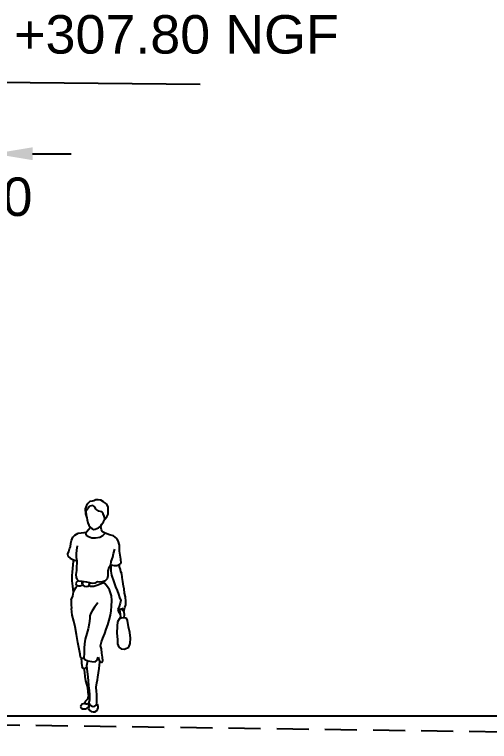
# Model space of a CAD drawing. Header units: millimetres. Extents: x 1514 to 1688, y 984 to 1013.
# Drawn here: x 1570.07 to 1573.77, y 1004.38 to 1010.05 of the extents above; entities that cross this region are included whole.
import ezdxf

# ---------------------------------------------------------------- set-up
doc = ezdxf.new("R2010")
doc.units = ezdxf.units.MM
doc.linetypes.add('CACHE', pattern=[0.375, 0.25, -0.125])
for name, color, linetype in [('Cotations', 1, 'Continuous'), ('Cotations2', 7, 'Continuous'), ('Limites', 7, 'Continuous'), ('PERSONE', 251, 'Continuous'), ('Retini', 8, 'Continuous')]:
    doc.layers.add(name, color=color, linetype=linetype)
doc.styles.get("Standard").update_dxf_attribs({"font": 'arial.ttf'})
doc.dimstyles.new('ISO-25', dxfattribs={"dimtxt": 2.5, "dimasz": 2.5, "dimexe": 1.25, "dimexo": 0.625, "dimtad": 1, "dimtxsty": 'Standard', "dimcen": 2.5, "dimadec": 0, "dimazin": 0, "dimtfac": 1, "dimtmove": 0, "dimatfit": 3, "dimfxl": 1, "dimarcsym": 0})

# ---------------------------------------------------------------- blocks, each defined once
blk = doc.blocks.new('WOMAN')
at = {"layer": 'Retini', "linetype": 'Continuous'}
for p, q in [((1.216, 3.381), (1.18, 3.35)), ((1.249, 3.388), (1.216, 3.381)), ((1.28, 3.392), (1.249, 3.388)), ((1.31, 3.407), (1.28, 3.392)), ((1.346, 3.409), (1.31, 3.407)), ((1.391, 3.402), (1.346, 3.409)), ((1.433, 3.376), (1.391, 3.402)), ((1.478, 3.345), (1.433, 3.376)), ((1.159, 3.319), (1.14, 3.266)), ((1.14, 3.266), (1.143, 3.185)), ((1.155, 3.236), (1.18, 3.272)), ((1.18, 3.35), (1.159, 3.319)), ((1.213, 3.305), (1.18, 3.272)), ((1.261, 3.317), (1.213, 3.305)), ((1.296, 3.296), (1.261, 3.317)), ((1.308, 3.258), (1.296, 3.296)), ((1.355, 3.227), (1.308, 3.258)), ((1.506, 3.296), (1.478, 3.345)), ((1.506, 3.241), (1.506, 3.296)), ((1.143, 3.185), (1.164, 3.121)), ((1.159, 3.154), (1.155, 3.236)), ((1.159, 3.154), (1.169, 3.088)), ((1.407, 3.215), (1.355, 3.227)), ((1.426, 3.187), (1.407, 3.215)), ((1.442, 3.147), (1.426, 3.187)), ((1.454, 3.097), (1.442, 3.147)), ((1.483, 3.137), (1.504, 3.18)), ((1.504, 3.18), (1.506, 3.241)), ((1.169, 3.088), (1.18, 3.043)), ((1.18, 3.043), (1.197, 3.003)), ((1.405, 3.017), (1.433, 3.055)), ((1.433, 3.055), (1.454, 3.097)), ((1.454, 3.097), (1.483, 3.137)), ((1.195, 2.927), (1.159, 2.894)), ((1.225, 2.966), (1.195, 2.927)), ((1.197, 3.003), (1.218, 2.972)), ((1.218, 2.972), (1.249, 2.944)), ((1.249, 2.944), (1.28, 2.934)), ((1.28, 2.934), (1.301, 2.938)), ((1.301, 2.938), (1.327, 2.949)), ((1.327, 2.949), (1.352, 2.963)), ((1.352, 2.963), (1.376, 2.978)), ((1.376, 2.978), (1.387, 2.991)), ((1.387, 2.991), (1.405, 3.017)), ((1.391, 2.975), (1.405, 3.017)), ((1.398, 2.927), (1.391, 2.975)), ((1.416, 2.897), (1.398, 2.927)), ((0.921, 2.76), (0.94, 2.809)), ((0.94, 2.809), (0.973, 2.845)), ((0.973, 2.845), (1.027, 2.873)), ((1.027, 2.873), (1.077, 2.883)), ((1.077, 2.883), (1.159, 2.894)), ((1.159, 2.894), (1.143, 2.873)), ((1.143, 2.873), (1.157, 2.845)), ((1.157, 2.845), (1.19, 2.821)), ((1.19, 2.821), (1.246, 2.802)), ((1.246, 2.802), (1.306, 2.8)), ((1.306, 2.8), (1.372, 2.812)), ((1.372, 2.812), (1.419, 2.838)), ((1.461, 2.875), (1.416, 2.897)), ((1.419, 2.838), (1.461, 2.875)), ((1.527, 2.847), (1.461, 2.875)), ((1.594, 2.831), (1.527, 2.847)), ((1.643, 2.79), (1.594, 2.831)), ((1.667, 2.753), (1.643, 2.79)), ((0.907, 2.658), (0.911, 2.715)), ((0.911, 2.715), (0.921, 2.76)), ((1.688, 2.684), (1.667, 2.753)), ((1.69, 2.59), (1.688, 2.684)), ((0.864, 2.547), (0.876, 2.58)), ((0.876, 2.58), (0.89, 2.623)), ((0.89, 2.623), (0.907, 2.658)), ((1.003, 2.545), (1.008, 2.602)), ((1.008, 2.602), (1.017, 2.672)), ((1.594, 2.55), (1.612, 2.618)), ((1.697, 2.526), (1.69, 2.59)), ((0.866, 2.505), (0.864, 2.547)), ((0.866, 2.505), (0.897, 2.476)), ((0.897, 2.476), (0.933, 2.458)), ((0.933, 2.458), (0.98, 2.441)), ((0.951, 2.429), (0.956, 2.449)), ((0.98, 2.441), (1.006, 2.446)), ((1.001, 2.502), (1.003, 2.545)), ((1.006, 2.446), (1.001, 2.502)), ((1.006, 2.446), (1.006, 2.394)), ((1.553, 2.42), (1.582, 2.491)), ((1.582, 2.491), (1.594, 2.55)), ((1.707, 2.46), (1.697, 2.526)), ((1.712, 2.394), (1.707, 2.46)), ((0.942, 2.309), (0.947, 2.368)), ((0.947, 2.368), (0.951, 2.429)), ((1.003, 2.34), (0.999, 2.278)), ((1.006, 2.394), (1.003, 2.34)), ((1.504, 2.271), (1.52, 2.325)), ((1.52, 2.325), (1.551, 2.37)), ((1.551, 2.37), (1.549, 2.266)), ((1.551, 2.37), (1.553, 2.42)), ((1.551, 2.37), (1.601, 2.361)), ((1.601, 2.361), (1.645, 2.361)), ((1.645, 2.361), (1.688, 2.375)), ((1.688, 2.375), (1.712, 2.394)), ((1.688, 2.337), (1.688, 2.375)), ((1.704, 2.297), (1.688, 2.337)), ((0.93, 2.196), (0.935, 2.252)), ((0.935, 2.252), (0.942, 2.309)), ((0.999, 2.278), (0.992, 2.214)), ((0.992, 2.214), (0.994, 2.167)), ((1.504, 2.198), (1.504, 2.271)), ((1.549, 2.266), (1.558, 2.205)), ((1.707, 2.257), (1.704, 2.297)), ((1.723, 2.229), (1.707, 2.257)), ((1.728, 2.165), (1.723, 2.229)), ((0.933, 2.113), (0.93, 2.196)), ((0.944, 2.028), (0.933, 2.113)), ((0.994, 2.167), (1.008, 2.139)), ((1.026, 2.119), (0.996, 2.089)), ((1.008, 2.139), (1.032, 2.113)), ((1.032, 2.113), (1.091, 2.106)), ((1.091, 2.106), (1.162, 2.099)), ((1.093, 2.077), (1.091, 2.106)), ((1.093, 2.077), (1.114, 2.103)), ((1.162, 2.099), (1.209, 2.087)), ((1.298, 2.082), (1.334, 2.101)), ((1.334, 2.101), (1.376, 2.096)), ((1.376, 2.096), (1.414, 2.101)), ((1.414, 2.101), (1.464, 2.12)), ((1.426, 2.087), (1.426, 2.106)), ((1.464, 2.12), (1.494, 2.148)), ((1.494, 2.148), (1.504, 2.198)), ((1.558, 2.205), (1.596, 2.096)), ((1.596, 2.096), (1.624, 2.018)), ((1.742, 2.101), (1.728, 2.165)), ((1.754, 2.03), (1.742, 2.101)), ((0.951, 1.933), (0.944, 2.028)), ((0.97, 1.967), (0.994, 2.011)), ((0.996, 2.089), (0.992, 2.063)), ((0.992, 2.063), (1.001, 2.04)), ((0.994, 2.011), (1.016, 2.036)), ((1.001, 2.04), (1.032, 2.033)), ((1.032, 2.033), (1.06, 2.035)), ((1.06, 2.035), (1.084, 2.042)), ((1.084, 2.042), (1.095, 2.061)), ((1.095, 2.061), (1.093, 2.077)), ((1.095, 2.061), (1.102, 2.042)), ((1.102, 2.042), (1.121, 2.028)), ((1.121, 2.028), (1.154, 2.023)), ((1.154, 2.023), (1.185, 2.026)), ((1.185, 2.026), (1.199, 2.035)), ((1.199, 2.035), (1.209, 2.061)), ((1.204, 2.048), (1.221, 2.03)), ((1.209, 2.087), (1.251, 2.075)), ((1.209, 2.061), (1.209, 2.087)), ((1.209, 2.074), (1.23, 2.081)), ((1.221, 2.03), (1.246, 2.026)), ((1.246, 2.026), (1.28, 2.028)), ((1.251, 2.075), (1.298, 2.082)), ((1.28, 2.028), (1.327, 2.044)), ((1.327, 2.044), (1.395, 2.068)), ((1.395, 2.068), (1.426, 2.087)), ((1.454, 2.068), (1.426, 2.087)), ((1.497, 2.018), (1.454, 2.068)), ((1.527, 1.971), (1.497, 2.018)), ((1.624, 2.018), (1.648, 1.959)), ((1.764, 1.985), (1.754, 2.03)), ((1.768, 1.917), (1.764, 1.985)), ((0.918, 1.811), (0.942, 1.87)), ((0.942, 1.87), (0.951, 1.933)), ((0.951, 1.933), (0.97, 1.967)), ((1.544, 1.924), (1.527, 1.971)), ((1.558, 1.874), (1.544, 1.924)), ((1.563, 1.801), (1.558, 1.874)), ((1.648, 1.959), (1.674, 1.9)), ((1.674, 1.9), (1.69, 1.848)), ((1.782, 1.856), (1.768, 1.917)), ((0.918, 1.811), (0.914, 1.735)), ((1.339, 1.759), (1.287, 1.69)), ((1.56, 1.709), (1.563, 1.801)), ((1.697, 1.756), (1.681, 1.704)), ((1.69, 1.848), (1.707, 1.801)), ((1.707, 1.801), (1.697, 1.756)), ((1.787, 1.785), (1.782, 1.856)), ((1.789, 1.728), (1.787, 1.785)), ((0.914, 1.735), (0.923, 1.669)), ((0.933, 1.565), (0.923, 1.669)), ((1.251, 1.634), (1.232, 1.594)), ((1.287, 1.69), (1.251, 1.634)), ((1.542, 1.563), (1.553, 1.631)), ((1.553, 1.631), (1.56, 1.709)), ((1.681, 1.704), (1.662, 1.662)), ((1.662, 1.662), (1.664, 1.634)), ((1.664, 1.634), (1.701, 1.579)), ((1.679, 1.655), (1.691, 1.622)), ((1.693, 1.655), (1.679, 1.655)), ((1.725, 1.655), (1.693, 1.655)), ((1.721, 1.654), (1.726, 1.679)), ((1.75, 1.64), (1.725, 1.655)), ((1.726, 1.679), (1.735, 1.657)), ((1.761, 1.611), (1.75, 1.64)), ((1.757, 1.621), (1.775, 1.686)), ((1.775, 1.686), (1.789, 1.728)), ((0.958, 1.466), (0.933, 1.565)), ((1.232, 1.594), (1.216, 1.551)), ((1.216, 1.551), (1.216, 1.511)), ((1.52, 1.485), (1.542, 1.563)), ((1.704, 1.539), (1.685, 1.498)), ((1.715, 1.516), (1.685, 1.498)), ((1.691, 1.622), (1.701, 1.58)), ((1.701, 1.58), (1.704, 1.539)), ((1.764, 1.524), (1.715, 1.516)), ((1.766, 1.574), (1.761, 1.611)), ((1.764, 1.524), (1.766, 1.574)), ((1.8, 1.514), (1.764, 1.524)), ((1.818, 1.481), (1.8, 1.514)), ((0.98, 1.379), (0.958, 1.466)), ((1.204, 1.433), (1.185, 1.346)), ((1.216, 1.511), (1.204, 1.433)), ((1.475, 1.339), (1.501, 1.412)), ((1.501, 1.412), (1.52, 1.485)), ((1.658, 1.458), (1.649, 1.386)), ((1.685, 1.498), (1.658, 1.458)), ((1.833, 1.376), (1.818, 1.481)), ((1.001, 1.254), (0.98, 1.379)), ((1.185, 1.346), (1.166, 1.272)), ((1.454, 1.27), (1.475, 1.339)), ((1.649, 1.386), (1.645, 1.274)), ((1.855, 1.289), (1.833, 1.376)), ((1.863, 1.197), (1.855, 1.289)), ((1.022, 1.128), (1.001, 1.254)), ((1.138, 1.178), (1.126, 1.107)), ((1.166, 1.272), (1.138, 1.178)), ((1.402, 1.136), (1.424, 1.199)), ((1.424, 1.199), (1.454, 1.27)), ((1.645, 1.274), (1.654, 1.176)), ((1.654, 1.176), (1.658, 1.104)), ((1.86, 1.113), (1.863, 1.197)), ((1.041, 1.022), (1.022, 1.128)), ((1.126, 1.107), (1.124, 1.036)), ((1.383, 1.074), (1.402, 1.136)), ((1.398, 1.025), (1.383, 1.074)), ((1.658, 1.104), (1.678, 1.053)), ((1.678, 1.053), (1.714, 1.026)), ((1.766, 1.02), (1.835, 1.052)), ((1.835, 1.052), (1.86, 1.113)), ((1.058, 0.94), (1.041, 1.022)), ((1.062, 0.89), (1.058, 0.94)), ((1.121, 0.944), (1.119, 0.895)), ((1.124, 1.036), (1.121, 0.944)), ((1.407, 0.954), (1.398, 1.025)), ((1.416, 0.895), (1.407, 0.954)), ((1.714, 1.026), (1.766, 1.02)), ((1.084, 0.869), (1.062, 0.89)), ((1.073, 0.879), (1.081, 0.812)), ((1.121, 0.871), (1.084, 0.869)), ((1.119, 0.895), (1.121, 0.864)), ((1.121, 0.864), (1.133, 0.857)), ((1.133, 0.857), (1.18, 0.833)), ((1.166, 0.76), (1.18, 0.833)), ((1.18, 0.833), (1.244, 0.824)), ((1.244, 0.824), (1.298, 0.819)), ((1.298, 0.819), (1.331, 0.845)), ((1.331, 0.845), (1.348, 0.892)), ((1.348, 0.892), (1.357, 0.857)), ((1.357, 0.857), (1.374, 0.819)), ((1.367, 0.763), (1.374, 0.819)), ((1.374, 0.819), (1.4, 0.81)), ((1.4, 0.81), (1.419, 0.833)), ((1.419, 0.833), (1.416, 0.895)), ((1.081, 0.812), (1.088, 0.746)), ((1.088, 0.746), (1.102, 0.718)), ((1.102, 0.718), (1.133, 0.713)), ((1.118, 0.715), (1.121, 0.687)), ((1.133, 0.713), (1.167, 0.731)), ((1.169, 0.701), (1.166, 0.76)), ((1.18, 0.623), (1.169, 0.701)), ((1.353, 0.64), (1.362, 0.713)), ((1.362, 0.713), (1.367, 0.763)), ((1.121, 0.687), (1.128, 0.649)), ((1.128, 0.649), (1.133, 0.585)), ((1.133, 0.585), (1.145, 0.515)), ((1.192, 0.519), (1.18, 0.623)), ((1.339, 0.574), (1.353, 0.64)), ((1.145, 0.515), (1.178, 0.406)), ((1.199, 0.434), (1.192, 0.519)), ((1.315, 0.411), (1.327, 0.484)), ((1.327, 0.484), (1.334, 0.529)), ((1.334, 0.529), (1.339, 0.574)), ((1.178, 0.406), (1.183, 0.333)), ((1.206, 0.361), (1.199, 0.434)), ((1.213, 0.29), (1.206, 0.361)), ((1.32, 0.345), (1.315, 0.411)), ((1.19, 0.279), (1.176, 0.222)), ((1.183, 0.333), (1.19, 0.279)), ((1.213, 0.217), (1.213, 0.29)), ((1.327, 0.3), (1.32, 0.345)), ((1.324, 0.255), (1.327, 0.3)), ((1.327, 0.215), (1.324, 0.255)), ((1.077, 0.118), (1.067, 0.102)), ((1.091, 0.139), (1.077, 0.118)), ((1.128, 0.153), (1.091, 0.139)), ((1.138, 0.182), (1.128, 0.153)), ((1.128, 0.153), (1.152, 0.144)), ((1.152, 0.196), (1.138, 0.182)), ((1.176, 0.222), (1.152, 0.196)), ((1.152, 0.144), (1.173, 0.144)), ((1.173, 0.144), (1.199, 0.156)), ((1.202, 0.125), (1.195, 0.071)), ((1.199, 0.156), (1.211, 0.187)), ((1.204, 0.135), (1.199, 0.156)), ((1.199, 0.156), (1.216, 0.13)), ((1.199, 0.116), (1.204, 0.135)), ((1.211, 0.187), (1.213, 0.217)), ((1.216, 0.13), (1.235, 0.113)), ((1.296, 0.111), (1.32, 0.132)), ((1.32, 0.132), (1.327, 0.163)), ((1.327, 0.163), (1.327, 0.215)), ((1.346, 0.106), (1.334, 0.139)), ((1.067, 0.102), (1.072, 0.08)), ((1.072, 0.08), (1.095, 0.068)), ((1.095, 0.068), (1.121, 0.066)), ((1.121, 0.066), (1.147, 0.068)), ((1.147, 0.068), (1.173, 0.078)), ((1.173, 0.078), (1.19, 0.094)), ((1.19, 0.094), (1.199, 0.116)), ((1.195, 0.071), (1.213, 0.038)), ((1.213, 0.038), (1.235, 0.024)), ((1.235, 0.113), (1.265, 0.106)), ((1.235, 0.024), (1.265, 0.017)), ((1.265, 0.106), (1.296, 0.111)), ((1.265, 0.017), (1.294, 0.019)), ((1.294, 0.019), (1.32, 0.033)), ((1.32, 0.033), (1.334, 0.057)), ((1.334, 0.057), (1.346, 0.08)), ((1.346, 0.08), (1.346, 0.106))]:
    blk.add_line(p, q, dxfattribs=at)
blk = doc.blocks.new('*D49')
at = {"layer": 'Cotations2', "color": 0, "lineweight": -2, "transparency": 16777216}
for p, q in [((1569.0083, 1008.9633), (1568.7083, 1008.9633)), ((1569.9101, 1008.9633), (1569.3083, 1008.9633)), ((1570.2101, 1008.9633), (1570.5101, 1008.9633))]:
    blk.add_line(p, q, dxfattribs=at)
at = {"layer": 'Cotations2', "color": 0, "transparency": 16777216}
for points in [[(1569.0083, 1009.0133), (1569.0083, 1008.9133), (1569.3083, 1008.9633)], [(1570.2101, 1009.0133), (1570.2101, 1008.9133), (1569.9101, 1008.9633)]]:
    blk.add_solid(points, dxfattribs=at)
at = {"layer": 'Defpoints', "color": 0, "transparency": 16777216}
for p in [(1569.3083, 1009.5533), (1569.9101, 1009.2825), (1569.3083, 1008.9633)]:
    blk.add_point(p, dxfattribs=at)
at = {"layer": 'Cotations2', "color": 0, "transparency": 16777216, "insert": (1569.8021, 1008.626), "char_height": 0.3, "attachment_point": 5}
blk.add_mtext('0.60', dxfattribs=at)

msp = doc.modelspace()

# ---------------------------------------------------------------- linework, layer by layer
at = {"layer": 'Cotations'}
msp.add_line((1569.7428, 1009.523), (1571.5154, 1009.5059), dxfattribs=at)
at = {"layer": 'Cotations2', "linetype": 'CACHE'}
msp.add_line((1579.1101, 1004.3833), (1556.8083, 1004.6933), dxfattribs=at)
at = {"layer": 'Limites'}
msp.add_line((1556.8083, 1004.5833), (1576.2109, 1004.5833), dxfattribs=at)

# ---------------------------------------------------------------- block references
at = {"layer": 'PERSONE', "color": 251, "xscale": 0.4872919342883506, "yscale": 0.4872919342883506, "zscale": 0.4872919342883506}
msp.add_blockref('WOMAN', (1570.0646, 1004.6052), dxfattribs=at)

# ---------------------------------------------------------------- texts
at = {"layer": 'Cotations', "insert": (1570.0665, 1010.0434), "char_height": 0.3, "attachment_point": 1}
msp.add_mtext_dynamic_manual_height_columns('+307.80 NGF', width=3.810976, gutter_width=12.5, heights=[0.5906], dxfattribs=at)

# ---------------------------------------------------------------- dimensions: what is measured, and where the dimension line sits
at = {"layer": 'Cotations2'}
dim = msp.add_linear_dim(base=(1569.3083, 1008.9633), p1=(1569.9101, 1009.2825), p2=(1569.3083, 1009.5533), dimstyle='ISO-25', override={"dimtxt": 0.3, "dimasz": 0.3, "dimzin": 0, "dimdsep": 46, "dimse1": 1, "dimse2": 1, "dimtmove": 2}, dxfattribs=at)
dim.commit()
dim.dimension.update_dxf_attribs({"geometry": '*D49', "text_midpoint": (1569.8021, 1008.626), "dimtype": 160})

doc.saveas('drawing.dxf')
